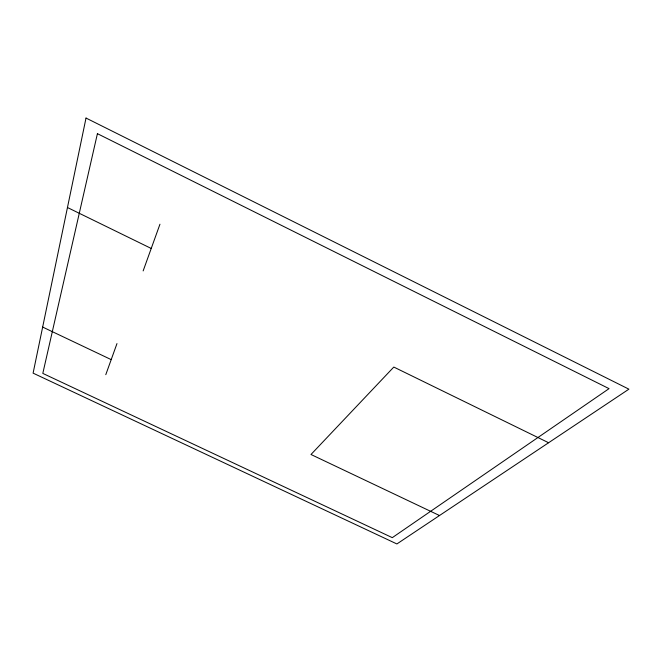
<?xml version="1.0" encoding="UTF-8"?>
<svg xmlns="http://www.w3.org/2000/svg" width="662" height="662" viewBox="0 0 662 662"><rect width="100%" height="100%" fill="white"/><g stroke="black" fill="none" stroke-linecap="round" stroke-linejoin="round"><path stroke-width="0.99" d="M105.788 374.675L116.975 343.586M143.149 270.907L159.956 224.219M42.658 327.069L111.208 359.623M439.494 515.524L310.991 454.496L393.799 367.054L548.608 442.737M67.458 207.512L151.226 248.465M86.019 118.051L33.1 373.136L396.894 543.949L628.9 389.165L86.019 118.051M97.413 133.666L42.807 373.401L392.301 537.652L609.048 388.635L97.413 133.666"/></g></svg>
